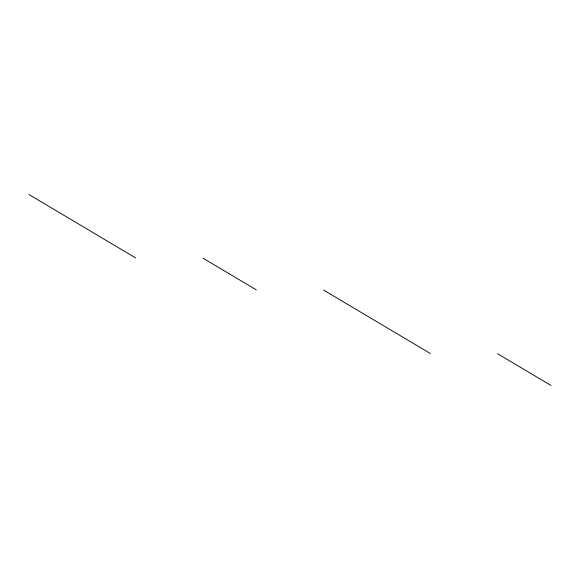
<?xml version="1.0" encoding="UTF-8"?>
<svg xmlns="http://www.w3.org/2000/svg" width="580" height="580" viewBox="0 0 580 580"><rect width="100%" height="100%" fill="white"/><g stroke="black" fill="none" stroke-linecap="round" stroke-linejoin="round"><path stroke-width="0.87" d="M497.647 353.749L551 385.453M323.647 290.116L430.353 353.517M203 258.18L256.353 289.884M29 194.546L135.706 257.948"/></g></svg>
